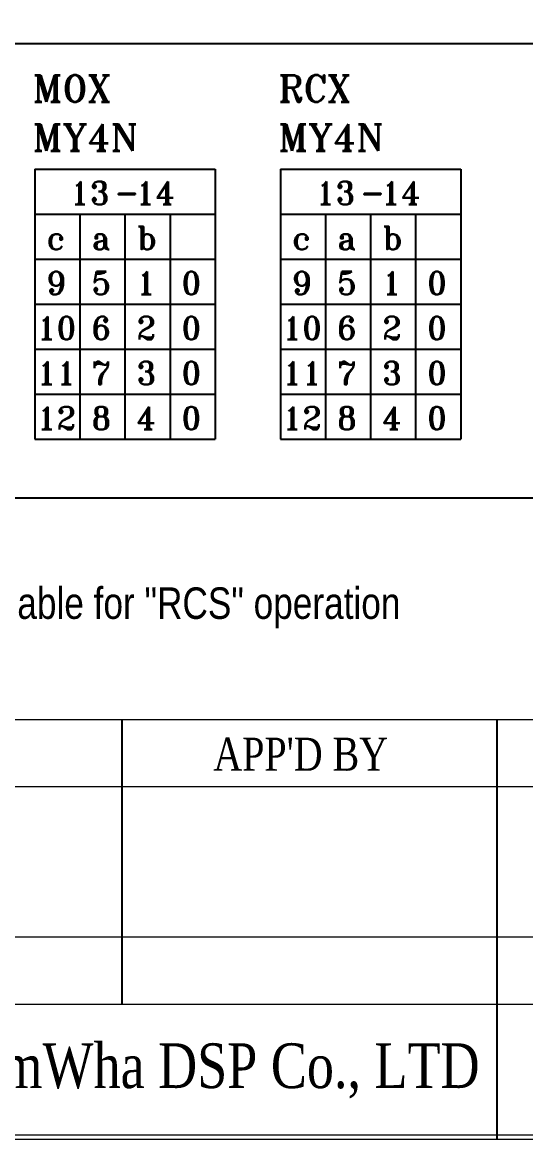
# Model space of a CAD drawing. Header units: millimetres. Extents: x 107 to 2900, y 85 to 3996.
# Drawn here: x 2544.7 to 2617.1, y 1963.6 to 2124.4 of the extents above; entities that cross this region are included whole.
import ezdxf
from ezdxf.enums import TextEntityAlignment as Align

# ---------------------------------------------------------------- set-up
doc = ezdxf.new("R2010")
doc.units = ezdxf.units.MM
doc.layers.add('40', color=4, linetype='Continuous')
doc.layers.add('70', color=7, linetype='Continuous')
doc.styles.add('SS', font='batang.ttc', dxfattribs={"width": 0.8})
doc.styles.add('STYLE2', font='romant.shx')
doc.styles.add('굴림체', font='arial.ttf')

msp = doc.modelspace()

# ---------------------------------------------------------------- linework, layer by layer
for p, q in [((2546.509, 2103.297), (2572.429, 2103.297)), ((2546.509, 2103.297), (2546.509, 2064.417)), ((2572.429, 2103.297), (2572.429, 2064.417)), ((2581.854, 2103.297), (2607.774, 2103.297)), ((2581.854, 2103.297), (2581.854, 2064.417)), ((2607.774, 2103.297), (2607.774, 2064.417)), ((2546.509, 2096.817), (2572.429, 2096.817)), ((2552.989, 2096.817), (2552.989, 2064.417)), ((2559.469, 2096.817), (2559.469, 2064.417)), ((2565.949, 2096.817), (2565.949, 2064.417)), ((2581.854, 2096.817), (2607.774, 2096.817)), ((2588.334, 2096.817), (2588.334, 2064.417)), ((2594.814, 2096.817), (2594.814, 2064.417)), ((2601.294, 2096.817), (2601.294, 2064.417)), ((2546.509, 2090.337), (2572.429, 2090.337)), ((2581.854, 2090.337), (2607.774, 2090.337)), ((2546.509, 2083.857), (2572.429, 2083.857)), ((2581.854, 2083.857), (2607.774, 2083.857)), ((2546.509, 2077.377), (2572.429, 2077.377)), ((2581.854, 2077.377), (2607.774, 2077.377)), ((2546.509, 2070.897), (2572.429, 2070.897)), ((2581.854, 2070.897), (2607.774, 2070.897)), ((2546.509, 2064.417), (2572.429, 2064.417)), ((2581.854, 2064.417), (2607.774, 2064.417))]:
    msp.add_line(p, q)
at = {"color": 3}
msp.add_lwpolyline([(2499.842, 2121.398), (2713.035, 2121.398), (2713.035, 2055.947), (2499.842, 2055.947)], close=True, dxfattribs=at)
at = {"layer": '40', "color": 0}
for p, q in [((2559.047, 1983.05), (2559.047, 2024.09)), ((2613.047, 1963.61), (2613.047, 2024.09))]:
    msp.add_line(p, q, dxfattribs=at)
at = {"layer": '40', "color": 0, "lineweight": 13}
for p, q in [((2775.047, 2014.37), (2451.047, 2014.37)), ((2774.615, 1992.77), (2451.047, 1992.77)), ((2774.615, 1983.05), (2451.047, 1983.05))]:
    msp.add_line(p, q, dxfattribs=at)
at = {"layer": '70', "color": 0, "lineweight": 13}
msp.add_line((1954.247, 2024.09), (2775.047, 2024.09), dxfattribs=at)
for points in [[(2775.047, 1963.61), (1954.247, 1963.61), (1954.247, 2546.81), (2775.047, 2546.81)], [(2774.399, 1964.258), (1954.895, 1964.258), (1954.895, 2546.162), (2774.399, 2546.162)]]:
    msp.add_lwpolyline(points, close=True, dxfattribs=at)

# ---------------------------------------------------------------- texts
at = {"style": 'STYLE2'}
for s, p in [('MOX', (2546.167, 2112.981)), ('RCX', (2581.512, 2112.981)), ('MY4N', (2546.167, 2105.923)), ('MY4N', (2581.512, 2105.923))]:
    msp.add_text(s, height=3.8532, dxfattribs=at).set_placement(p)
at = {"color": 0, "style": 'STYLE2'}
for s, height, p in [('13', 3.2947, (2551.588, 2098.212)), ('14', 3.2947, (2561.022, 2098.212)), ('13', 3.2947, (2586.933, 2098.212)), ('14', 3.2947, (2596.367, 2098.212)), ('-', 3.295, (2557.978, 2098.212)), ('-', 3.295, (2593.324, 2098.212)), ('c', 3.295, (2548.163, 2091.732)), ('a', 3.295, (2554.643, 2091.732)), ('b', 3.295, (2561.123, 2091.732)), ('c', 3.295, (2583.508, 2091.732)), ('a', 3.295, (2589.988, 2091.732)), ('b', 3.295, (2596.468, 2091.732)), ('9', 3.295, (2548.163, 2085.252)), ('5', 3.295, (2554.643, 2085.252)), ('1', 3.295, (2561.123, 2085.252)), ('0', 3.295, (2567.603, 2085.252)), ('9', 3.295, (2583.508, 2085.252)), ('5', 3.295, (2589.988, 2085.252)), ('1', 3.295, (2596.468, 2085.252)), ('0', 3.295, (2602.948, 2085.252)), ('10', 3.2947, (2546.807, 2078.772)), ('6', 3.295, (2554.643, 2078.772)), ('2', 3.295, (2561.123, 2078.772)), ('0', 3.295, (2567.603, 2078.772)), ('10', 3.2947, (2582.152, 2078.772)), ('6', 3.295, (2589.988, 2078.772)), ('2', 3.295, (2596.468, 2078.772)), ('0', 3.295, (2602.948, 2078.772)), ('11', 3.2947, (2546.807, 2072.292)), ('7', 3.295, (2554.643, 2072.292)), ('3', 3.295, (2561.123, 2072.292)), ('0', 3.295, (2567.603, 2072.292)), ('11', 3.2947, (2582.152, 2072.292)), ('7', 3.295, (2589.988, 2072.292)), ('3', 3.295, (2596.468, 2072.292)), ('0', 3.295, (2602.948, 2072.292)), ('12', 3.2947, (2546.807, 2065.812)), ('8', 3.295, (2554.643, 2065.812)), ('4', 3.295, (2561.123, 2065.812)), ('0', 3.295, (2567.603, 2065.812)), ('12', 3.2947, (2582.152, 2065.812)), ('8', 3.295, (2589.988, 2065.812)), ('4', 3.295, (2596.468, 2065.812)), ('0', 3.295, (2602.948, 2065.812))]:
    msp.add_text(s, height=height, dxfattribs=at).set_placement(p)
at = {"color": 1, "style": '굴림체', "width": 0.8}
msp.add_text('4.Instant turn-over function("tover" mode) is not available for "RCS" operation', height=4.53341, dxfattribs=at).set_placement((2426.061, 2038.564))
at = {"color": 0, "style": 'SS', "width": 0.8}
msp.add_text('SamWha DSP Co., LTD', height=6.4395, dxfattribs=at).set_placement((2533.772, 1971.037))
at = {"layer": '40', "color": 0, "style": 'SS', "width": 0.8}
msp.add_text("APP'D BY", height=4.752, dxfattribs=at).set_placement((2584.759, 2016.713), align=Align.CENTER)

doc.saveas('drawing.dxf')
